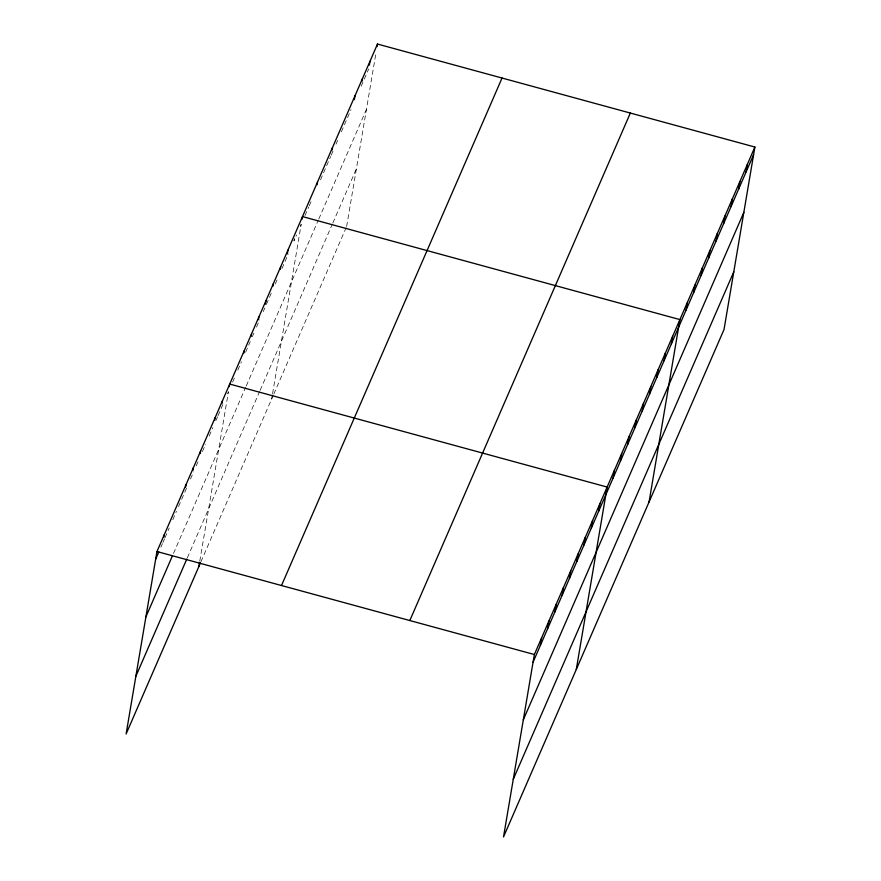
<?xml version="1.0" encoding="UTF-8"?>
<svg xmlns="http://www.w3.org/2000/svg" width="881" height="881" viewBox="0 0 881 881"><rect width="100%" height="100%" fill="white"/><g stroke="black" fill="none" stroke-linecap="round" stroke-linejoin="round"><path stroke-width="0.66" stroke-dasharray="4.41 3.3" d="M199.789 561.12L228.443 391.715L226.891 395.305M294.375 238.443L293.946 240.987L296.545 235.007M271.656 399.016L272.339 394.996M272.57 393.653L301.214 224.237L299.661 227.827M346.64 226.472L375.967 53.036M160.871 547.222L162.423 543.632M162.952 542.432L164.505 538.853M165.022 537.652L169.185 528.082M172.819 519.713L176.464 511.332M178.546 506.553L181.145 500.573M181.662 499.373L186.86 487.413M190.494 479.033L193.622 471.864M196.221 465.884L198.82 459.893M202.454 451.524L205.57 444.343M209.215 435.974L212.85 427.604M215.966 420.424L217.53 416.834M218.048 415.634L223.245 403.674M232.606 382.145L235.205 376.165M237.804 370.185L241.438 361.805M245.601 352.235L250.281 341.476M252.351 336.685L253.915 333.095M256.514 327.115L259.631 319.935M263.276 311.566L264.829 307.976M266.392 304.385L271.59 292.426M275.224 284.056L277.823 278.077M281.986 268.507L288.219 254.146M304.969 215.614L308.713 206.991M309.253 205.758L311.929 199.591M320.497 179.867L330.672 156.455M331.212 155.221L333.348 150.288M336.035 144.132L337.632 140.431M341.388 131.809L351.023 109.618M361.199 86.206L368.699 68.949M173.469 553.455L245.722 387.188M246.24 385.988L318.239 220.294M318.779 219.061L366.441 109.365M187.323 557.86L259.576 391.582M260.104 390.382L332.291 224.259M332.831 223.025L356.398 168.789M200.967 561.704L273.264 395.316M273.804 394.082L346.101 227.705"/><path stroke-width="1.32" d="M754.885 147.039L534.36 654.528L503.514 836.95L724.039 329.461L754.885 147.039L377.486 44.05L156.961 551.539L126.115 733.961L200.439 562.893M163.811 537.344L164.24 534.789M185.638 487.094L186.078 484.55M192.917 470.355L193.346 467.8M200.196 453.605L200.626 451.061M214.755 420.116L215.184 417.561M222.034 403.366L222.464 400.811M198.886 566.483L199.569 562.463M229.302 386.616L229.743 384.072L607.141 487.061L576.284 669.483M243.861 353.127L244.29 350.572M251.14 336.377L251.57 333.822M258.419 319.627L258.849 317.083M265.478 304.154L266.128 300.333M272.967 286.138L273.407 283.583M280.246 269.388L280.676 266.833M287.316 253.915L287.955 250.094M302.084 219.149L302.513 216.594L679.912 319.594L649.055 502.005M317.072 184.636L317.512 182.092M332.071 150.122L332.5 147.579M354.349 99.641L354.999 95.809M362.069 81.107L362.498 78.563M369.348 65.128L369.998 61.307M377.057 46.594L377.486 44.05M540.35 645.432L541.639 637.789M547.619 628.682L548.918 621.039M554.898 611.932L556.197 604.289M562.177 595.193L563.477 587.539M569.456 578.443L570.745 570.8M576.736 561.693L578.024 554.05M584.015 544.943L585.303 537.3M591.283 528.204L592.583 520.55M598.562 511.454L599.862 503.811M613.121 477.954L614.409 470.311M620.4 461.215L621.689 453.561M627.679 444.465L628.968 436.822M634.948 427.714L636.247 420.072M642.227 410.964L643.526 403.322M649.506 394.225L650.806 386.572M656.785 377.475L658.074 369.833M664.065 360.725L665.353 353.083M671.344 343.975L672.632 336.333M686.112 309.98L687.411 302.337M693.611 292.723L694.911 285.081M701.111 275.467L702.399 267.824M708.61 258.21L709.899 250.567M716.11 240.965L717.398 233.311M723.609 223.708L724.898 216.065M731.098 206.451L732.397 198.809M738.597 189.195L739.897 181.552M746.097 171.938L747.396 164.295M155.673 559.182L158.789 552.002M145.916 616.854L172.423 555.856M135.861 676.278L186.805 559.05M281.502 585.524L502.038 78.035M409.819 620.543L630.344 113.054M533.071 662.182L753.596 154.682M523.314 719.854L743.839 212.365M513.26 779.278L733.796 271.789M156.961 551.539L534.36 654.528"/></g></svg>
